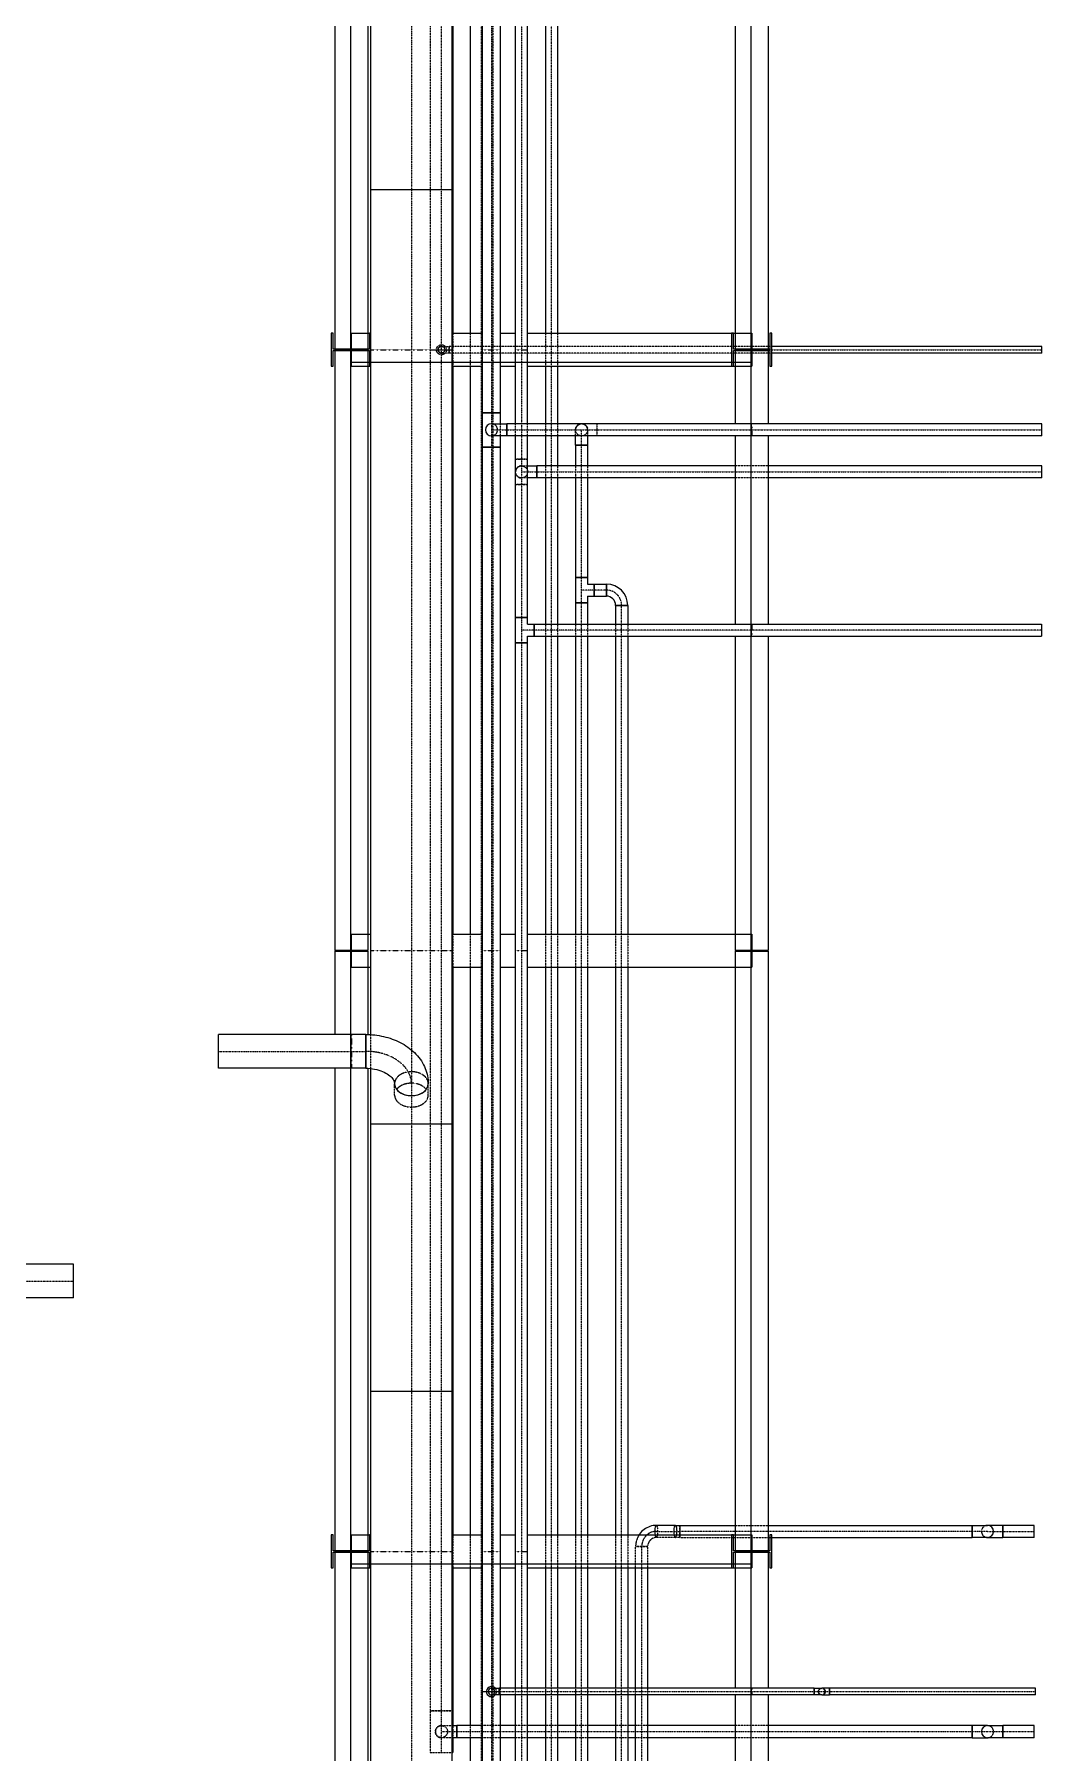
# Model space of a CAD drawing. Header units: millimetres. Extents: x -10011772 to -8149599, y 2847708 to 3434448.
# Drawn here: x -9512021 to -9501958, y 3194182 to 3211341 of the extents above; entities that cross this region are included whole.
import ezdxf

# ---------------------------------------------------------------- set-up
doc = ezdxf.new("R2010")
doc.units = ezdxf.units.MM
for name, pattern in [('DASHDOT2', [0.5, 0.25, -0.125, 0, -0.125]), ('DIVIDE2', [0.625, 0.25, -0.125, 0, -0.125, 0, -0.125]), ('HIDDEN2', [0.1875, 0.125, -0.0625])]:
    doc.linetypes.add(name, pattern=pattern)
doc.layers.add('总平面底图', color=9, linetype='Continuous')

# ---------------------------------------------------------------- blocks, each defined once
blk = doc.blocks.new('总平面底图 爆炸危险区 LOCATION I')
at = {"layer": '总平面底图'}
for p, q in [((220294.9, 146307.7), (220294.9, 98307.7)), ((222294.9, 146307.7), (222294.9, 98307.7)), ((222294.9, 140307.7), (220294.9, 140307.7)), ((222294.9, 134307.7), (220294.9, 134307.7))]:
    blk.add_line(p, q, dxfattribs=at)
at = {"layer": '总平面底图', "linetype": 'Continuous'}
for p, q in [((220396.8, 141171.6), (220396.8, 144510.1)), ((220803.2, 141171.6), (220803.2, 144510.1)), ((220217.4, 143368.5), (220217.4, 140371.6)), ((220382.5, 143368.5), (220382.5, 140371.6)), ((220807.1, 142891.4), (220807.1, 140454.1)), ((220892.8, 142891.4), (220892.8, 140454.1)), ((221119.8, 140001.7), (221119.8, 142541.4)), ((221180.1, 140001.7), (221180.1, 142541.4)), ((221269.4, 142541.4), (221269.4, 140454.1)), ((221329.7, 142541.4), (221329.7, 140454.1)), ((222217.4, 142541.4), (222217.4, 140371.6)), ((222382.5, 142541.4), (222382.5, 140371.6)), ((220955.5, 140057.4), (220955.5, 142316)), ((221044.4, 140057.4), (221044.4, 142316)), ((220396.8, 141171.6), (220803.2, 141171.6)), ((220396.8, 141171.6), (220803.2, 141171.6)), ((220396.8, 136951.9), (220396.8, 141171.6)), ((220803.2, 136506.3), (220803.2, 141171.6)), ((220209.4, 140454.1), (220199.2, 140454.1)), ((220199.2, 140454.1), (220199.2, 140289)), ((220209.4, 140374.7), (220209.4, 140454.1)), ((220300, 140454.1), (220396.8, 140454.1)), ((220300, 140289), (220300, 140454.1)), ((220396.8, 140454.1), (220390.5, 140454.1)), ((220390.5, 140454.1), (220390.5, 140374.7)), ((220803.2, 140454.1), (220955.5, 140454.1)), ((221044.4, 140454.1), (221119.8, 140454.1)), ((221180.1, 140454.1), (222300, 140454.1)), ((222199.2, 140454.1), (222199.2, 140289)), ((222209.4, 140454.1), (222199.2, 140454.1)), ((222209.4, 140374.7), (222209.4, 140454.1)), ((222300, 140454.1), (222300, 140289)), ((222390.5, 140454.1), (222390.5, 140374.7)), ((222400.7, 140454.1), (222390.5, 140454.1)), ((222400.7, 140289), (222400.7, 140454.1)), ((220390.5, 140374.7), (220209.4, 140374.7)), ((220209.4, 140289), (220209.4, 140368.5)), ((220209.4, 140368.5), (220390.5, 140368.5)), ((220382.5, 140371.6), (220217.4, 140371.6)), ((220217.4, 140371.6), (220382.5, 140371.6)), ((220217.4, 140371.6), (220217.4, 137371.6)), ((220382.5, 140371.6), (220382.5, 137371.6)), ((220390.5, 140368.5), (220390.5, 140289)), ((220692.8, 140371.6), (220807.1, 140371.6)), ((222390.5, 140374.7), (222209.4, 140374.7)), ((222209.4, 140289), (222209.4, 140368.5)), ((222209.4, 140368.5), (222390.5, 140368.5)), ((222382.5, 140371.6), (222217.4, 140371.6)), ((222217.4, 140371.6), (222382.5, 140371.6)), ((222217.4, 140371.6), (222217.4, 140001.7)), ((222390.5, 140388.3), (222382.5, 140388.3)), ((222382.5, 140371.6), (222382.5, 140001.7)), ((222390.5, 140368.5), (222390.5, 140289)), ((223748.1, 140388.3), (222400.7, 140388.3)), ((223748.1, 140354.9), (223748.1, 140388.3)), ((220199.2, 140289), (220209.4, 140289)), ((220300, 140289), (220396.8, 140289)), ((220390.5, 140289), (220396.8, 140289)), ((220803.2, 140289), (220955.5, 140289)), ((220807.1, 140289), (220807.1, 137454.1)), ((220892.8, 140289), (220892.8, 137454.1)), ((221044.4, 140289), (221119.8, 140289)), ((221180.1, 140289), (222300, 140289)), ((221269.4, 140289), (221269.4, 140001.7)), ((221329.7, 140289), (221329.7, 140001.7)), ((222199.2, 140289), (222209.4, 140289)), ((222390.5, 140354.9), (222382.5, 140354.9)), ((222390.5, 140289), (222400.7, 140289)), ((223748.1, 140354.9), (222400.7, 140354.9)), ((221000, 140057.4), (220955.5, 140057.4)), ((220955.5, 139885.7), (220955.5, 140057.4)), ((220955.5, 140057.4), (221044.4, 140057.4)), ((221044.4, 140057.4), (221000, 140057.4)), ((221007.1, 140057.4), (221007.1, 140057.4)), ((221044.4, 140001.7), (221044.4, 140057.4)), ((221000, 140001.7), (221076.2, 140001.7)), ((221076.2, 139941.4), (221000, 139941.4)), ((221044.4, 139885.7), (221044.4, 139941.4)), ((221076.2, 140001.7), (221076.2, 139941.4)), ((221076.2, 139941.4), (221076.2, 140001.7)), ((223748.1, 140001.7), (221076.2, 140001.7)), ((223748.1, 139941.4), (221076.2, 139941.4)), ((221119.8, 139035.1), (221119.8, 139941.4)), ((221180.1, 139035.1), (221180.1, 139941.4)), ((221269.4, 139941.4), (221269.4, 139791.7)), ((221329.7, 139941.4), (221329.7, 139791.7)), ((221419.8, 139895.4), (221419.8, 139941.4)), ((221480.1, 139941.4), (221480.1, 139895.4)), ((222217.4, 139941.4), (222217.4, 139001.7)), ((222382.5, 139941.4), (222382.5, 139001.7)), ((223748.1, 139941.4), (223748.1, 140001.7)), ((221000, 139885.7), (220955.5, 139885.7)), ((220955.5, 139885.7), (221044.4, 139885.7)), ((220955.5, 133671.6), (220955.5, 139885.7)), ((221044.4, 139885.7), (221000, 139885.7)), ((221044.4, 133688.3), (221044.4, 139885.7)), ((221419.8, 139895.4), (221480.1, 139895.4)), ((221480.1, 139895.4), (221419.8, 139895.4)), ((221419.8, 139895.4), (221419.8, 139791.7)), ((221480.1, 139895.4), (221480.1, 139791.7)), ((221180.1, 139791.7), (221226.2, 139791.7)), ((221226.2, 139791.7), (221226.2, 139731.4)), ((221226.2, 139731.4), (221226.2, 139791.7)), ((222217.4, 139791.7), (221226.2, 139791.7)), ((223748.1, 139791.7), (222382.5, 139791.7)), ((223748.1, 139731.4), (223748.1, 139791.7)), ((221226.2, 139731.4), (221180.1, 139731.4)), ((222217.4, 139731.4), (221226.2, 139731.4)), ((221269.4, 139731.4), (221269.4, 139001.7)), ((221329.7, 139731.4), (221329.7, 139001.7)), ((221419.8, 139731.4), (221419.8, 139235.1)), ((221480.1, 139731.4), (221480.1, 139235.1)), ((223748.1, 139731.4), (222382.5, 139731.4)), ((221419.8, 139235.1), (221480.1, 139235.1)), ((221419.8, 139235.1), (221419.8, 139108.1)), ((221480.1, 139235.1), (221419.8, 139235.1)), ((221480.1, 139235.1), (221480.1, 139201.7)), ((221480.1, 139201.7), (221513.4, 139201.7)), ((221513.4, 139171.6), (221513.4, 139201.7)), ((221513.4, 139141.4), (221513.4, 139171.6)), ((221513.5, 139201.7), (221513.5, 139141.4)), ((221513.5, 139201.7), (221573.8, 139201.7)), ((221573.8, 139201.7), (221573.8, 139141.4)), ((221573.8, 139141.4), (221573.8, 139201.7)), ((221419.8, 139108.1), (221480.1, 139108.1)), ((221480.1, 139108.1), (221419.8, 139108.1)), ((221419.8, 139108.1), (221419.8, 139001.7)), ((221480.1, 139141.4), (221480.1, 139108.1)), ((221480.1, 139141.4), (221513.4, 139141.4)), ((221480.1, 139108.1), (221480.1, 139001.7)), ((221513.5, 139141.4), (221573.8, 139141.4)), ((221619.8, 139095.4), (221680.1, 139095.4)), ((221680.1, 139095.4), (221619.8, 139095.4)), ((221619.8, 139095.4), (221619.8, 139001.7)), ((221680.1, 139095.4), (221680.1, 139001.7)), ((221119.8, 139035.1), (221119.8, 139035.1)), ((221180.1, 139035.1), (221119.8, 139035.1)), ((221119.8, 138908.1), (221119.8, 139035.1)), ((221119.8, 139035.1), (221150, 139035.1)), ((221150, 139035.1), (221180.1, 139035.1)), ((221180.1, 139035.1), (221180.1, 139035.1)), ((221180.1, 139001.7), (221180.1, 139035.1)), ((221180.1, 139001.7), (221213.4, 139001.7)), ((221213.4, 138941.4), (221213.4, 139001.7)), ((221213.5, 139001.7), (221213.5, 138941.4)), ((221213.5, 139001.7), (223748, 139001.7)), ((223748, 139001.7), (223748, 138941.4)), ((221180.1, 138908.1), (221119.8, 138908.1)), ((221119.8, 138908.1), (221150, 138908.1)), ((221119.8, 133688.3), (221119.8, 138908.1)), ((221150, 138908.1), (221180.1, 138908.1)), ((221180.1, 138908.1), (221180.1, 138941.4)), ((221180.1, 138941.4), (221213.4, 138941.4)), ((221180.1, 133688.3), (221180.1, 138908.1)), ((221213.5, 138941.4), (223748, 138941.4)), ((221269.4, 138941.4), (221269.4, 137454.1)), ((221329.7, 138941.4), (221329.7, 137454.1)), ((221419.8, 138941.4), (221419.8, 137454.1)), ((221480.1, 138941.4), (221480.1, 137454.1)), ((221619.8, 138941.4), (221619.8, 137454.1)), ((221680.1, 138941.4), (221680.1, 137454.1)), ((222217.4, 138941.4), (222217.4, 137371.6)), ((222382.5, 138941.4), (222382.5, 137371.6)), ((220300, 137454.1), (220396.8, 137454.1)), ((220300, 137289), (220300, 137454.1)), ((220803.2, 137454.1), (220955.5, 137454.1)), ((221044.4, 137454.1), (221119.8, 137454.1)), ((221180.1, 137454.1), (222300, 137454.1)), ((222300, 137454.1), (222300, 137289)), ((220382.5, 137371.6), (220217.4, 137371.6)), ((220217.4, 137368.5), (220217.4, 136952.7)), ((220217.4, 137368.5), (220382.5, 137368.5)), ((220382.5, 137368.5), (220382.5, 136952.5)), ((222382.5, 137371.6), (222217.4, 137371.6)), ((222217.4, 137368.5), (222382.5, 137368.5)), ((222217.4, 137368.5), (222217.4, 134371.6)), ((222382.5, 137368.5), (222382.5, 134371.6)), ((220300, 137289), (220396.8, 137289)), ((220803.2, 137289), (220955.5, 137289)), ((220807.1, 137289), (220807.1, 134454.1)), ((220892.8, 137289), (220892.8, 134454.1)), ((221044.4, 137289), (221119.8, 137289)), ((221180.1, 137289), (222300, 137289)), ((221269.4, 137289), (221269.4, 134454.1)), ((221329.7, 137289), (221329.7, 134454.1)), ((221419.8, 137289), (221419.8, 134454.1)), ((221480.1, 137289), (221480.1, 134454.1)), ((221619.8, 137289), (221619.8, 134454.1)), ((221680.1, 137289), (221680.1, 134454.1)), ((219636.1, 136784.4), (219636.1, 136952.7)), ((220371.4, 136952.7), (219636.1, 136952.7)), ((220371.4, 136952.7), (220371.4, 136784.4)), ((220371.4, 136784.4), (220371.4, 136952.7)), ((220371.4, 136784.4), (219636.1, 136784.4)), ((220217.4, 136784.4), (220217.4, 134371.6)), ((220382.5, 136784.1), (220382.5, 134371.6)), ((220396.8, 136506.3), (220396.8, 136783)), ((220515.8, 136691.1), (220515.8, 136707)), ((220684.1, 136691.1), (220684.1, 136707)), ((220396.8, 136506.3), (220803.2, 136506.3)), ((220396.8, 135171.6), (220396.8, 136506.3)), ((220803.2, 135171.6), (220803.2, 136506.3)), ((218911.2, 135805.7), (218300, 135805.7)), ((218911.2, 135637.4), (218911.2, 135805.7)), ((218911.2, 135637.4), (218300, 135637.4)), ((220396.8, 135171.6), (220803.2, 135171.6)), ((220396.8, 125988.3), (220396.8, 135171.6)), ((220396.8, 135171.6), (220803.2, 135171.6)), ((220803.2, 125988.3), (220803.2, 135171.6)), ((220199.2, 134454.1), (220199.2, 134289)), ((220209.4, 134454.1), (220199.2, 134454.1)), ((220209.4, 134374.7), (220209.4, 134454.1)), ((220300, 134289), (220300, 134454.1)), ((220300, 134454.1), (220396.8, 134454.1)), ((220396.8, 134454.1), (220390.5, 134454.1)), ((220390.5, 134454.1), (220390.5, 134374.7)), ((220803.2, 134454.1), (220955.5, 134454.1)), ((221044.4, 134454.1), (221119.8, 134454.1)), ((221180.1, 134454.1), (222300, 134454.1)), ((221918.5, 134501.7), (221823.4, 134501.7)), ((221918.5, 134501.7), (221941.1, 134501.7)), ((221941.1, 134501.7), (221941.1, 134471.6)), ((221941.1, 134501.7), (222217.4, 134501.7)), ((221941.1, 134471.6), (221941.1, 134454.1)), ((222199.2, 134454.1), (222199.2, 134289)), ((222209.4, 134454.1), (222199.2, 134454.1)), ((222209.4, 134374.7), (222209.4, 134454.1)), ((222300, 134454.1), (222300, 134289)), ((222382.5, 134501.7), (223401.3, 134501.7)), ((222382.5, 134441.4), (222390.5, 134441.4)), ((222390.5, 134454.1), (222390.5, 134374.7)), ((222400.7, 134454.1), (222390.5, 134454.1)), ((222400.7, 134289), (222400.7, 134454.1)), ((222400.7, 134441.4), (223401.3, 134441.4)), ((223401.3, 134441.4), (223401.3, 134501.7)), ((223401.3, 134501.7), (223477.5, 134501.7)), ((223401.3, 134501.7), (223401.3, 134471.6)), ((223401.3, 134471.6), (223401.3, 134441.4)), ((223477.5, 134441.4), (223401.3, 134441.4)), ((223553.7, 134501.7), (223477.5, 134501.7)), ((223477.5, 134441.4), (223553.7, 134441.4)), ((223553.7, 134441.4), (223553.7, 134501.7)), ((223711, 134501.7), (223553.7, 134501.7)), ((223553.7, 134501.7), (223553.7, 134471.6)), ((223553.7, 134471.6), (223553.7, 134441.4)), ((223711, 134441.4), (223553.7, 134441.4)), ((223711, 134441.4), (223711, 134501.7)), ((220390.5, 134374.7), (220209.4, 134374.7)), ((220209.4, 134368.5), (220390.5, 134368.5)), ((220209.4, 134289), (220209.4, 134368.5)), ((220217.4, 134371.6), (220217.4, 131371.6)), ((220217.4, 134371.6), (220382.5, 134371.6)), ((220382.5, 134371.6), (220217.4, 134371.6)), ((220382.5, 134371.6), (220382.5, 131371.6)), ((220390.5, 134368.5), (220390.5, 134289)), ((222390.5, 134374.7), (222209.4, 134374.7)), ((222209.4, 134368.5), (222390.5, 134368.5)), ((222209.4, 134289), (222209.4, 134368.5)), ((222217.4, 134371.6), (222217.4, 133688.3)), ((222217.4, 134371.6), (222382.5, 134371.6)), ((222382.5, 134371.6), (222217.4, 134371.6)), ((222382.5, 134371.6), (222382.5, 133688.3)), ((222390.5, 134368.5), (222390.5, 134289)), ((220199.2, 134289), (220209.4, 134289)), ((220300, 134289), (220396.8, 134289)), ((220390.5, 134289), (220396.8, 134289)), ((220803.2, 134289), (220955.5, 134289)), ((220807.1, 134289), (220807.1, 133576.2)), ((220892.8, 134289), (220892.8, 133501.7)), ((221044.4, 134289), (221119.8, 134289)), ((221180.1, 134289), (222300, 134289)), ((221269.4, 134289), (221269.4, 133688.3)), ((221329.7, 134289), (221329.7, 133688.3)), ((221419.8, 134289), (221419.8, 133688.3)), ((221480.1, 134289), (221480.1, 133688.3)), ((221619.8, 134289), (221619.8, 133688.3)), ((221680.1, 134289), (221680.1, 133688.3)), ((221719.8, 133688.3), (221719.8, 134289)), ((221780.1, 133688.3), (221780.1, 134289)), ((222199.2, 134289), (222209.4, 134289)), ((222390.5, 134289), (222400.7, 134289)), ((220955.5, 133671.6), (221044.4, 133671.6)), ((220955.5, 132847.4), (220955.5, 133671.6)), ((221000, 133688.3), (221038.1, 133688.3)), ((221038.1, 133688.3), (221038.1, 133654.9)), ((221038.1, 133654.9), (221038.1, 133688.3)), ((222611.9, 133688.3), (221038.1, 133688.3)), ((222611.9, 133654.9), (222611.9, 133688.3)), ((222611.9, 133688.3), (222611.9, 133654.9)), ((222611.9, 133688.3), (222650, 133688.3)), ((222688.1, 133688.3), (222650, 133688.3)), ((222688.1, 133688.3), (222688.1, 133671.6)), ((222688.1, 133671.6), (222688.1, 133688.3)), ((223716.7, 133688.3), (222688.1, 133688.3)), ((222688.1, 133671.6), (222688.1, 133654.9)), ((222688.1, 133654.9), (222688.1, 133671.6)), ((223716.7, 133671.6), (223716.7, 133688.3)), ((223716.7, 133654.9), (223716.7, 133671.6)), ((221038.1, 133654.9), (221000, 133654.9)), ((222611.9, 133654.9), (221038.1, 133654.9)), ((221044.4, 132847.4), (221044.4, 133654.9)), ((221119.8, 132791.7), (221119.8, 133654.9)), ((221180.1, 132791.7), (221180.1, 133654.9)), ((221269.4, 133654.9), (221269.4, 132791.7)), ((221329.7, 133654.9), (221329.7, 132791.7)), ((221419.8, 133654.9), (221419.8, 132791.7)), ((221480.1, 133654.9), (221480.1, 132791.7)), ((221619.8, 133654.9), (221619.8, 132791.7)), ((221680.1, 133654.9), (221680.1, 132791.7)), ((221719.8, 132791.7), (221719.8, 133654.9)), ((221780.1, 132791.7), (221780.1, 133654.9)), ((222217.4, 133654.9), (222217.4, 132791.7)), ((222382.5, 133654.9), (222382.5, 132791.7)), ((222650, 133654.9), (222611.9, 133654.9)), ((222650, 133654.9), (222688.1, 133654.9)), ((223716.7, 133654.9), (222688.1, 133654.9)), ((220803.2, 133576.2), (220807.1, 133576.2)), ((220807.1, 133576.2), (220803.2, 133576.2)), ((220803.2, 133501.7), (220826.2, 133501.7)), ((220807.1, 133576.2), (220807.1, 133501.7)), ((220826.2, 133441.4), (220826.2, 133501.7)), ((220955.5, 133501.7), (220826.2, 133501.7)), ((220826.2, 133501.7), (220826.2, 133441.4)), ((221119.8, 133501.7), (221044.4, 133501.7)), ((221269.4, 133501.7), (221180.1, 133501.7)), ((221419.8, 133501.7), (221329.7, 133501.7)), ((221619.8, 133501.7), (221480.1, 133501.7)), ((221719.8, 133501.7), (221680.1, 133501.7)), ((222217.4, 133501.7), (221780.1, 133501.7)), ((223401.3, 133501.7), (222382.5, 133501.7)), ((223401.3, 133501.7), (223401.3, 133471.6)), ((223477.5, 133501.7), (223401.3, 133501.7)), ((223401.3, 133441.4), (223401.3, 133501.7)), ((223477.5, 133501.7), (223553.7, 133501.7)), ((223553.7, 133501.7), (223553.7, 133441.4)), ((223553.7, 133441.4), (223553.7, 133501.7)), ((223711, 133501.7), (223553.7, 133501.7)), ((223711, 133441.4), (223711, 133501.7)), ((220826.2, 133441.4), (220803.2, 133441.4)), ((220807.1, 133441.4), (220807.1, 133366.9)), ((220955.5, 133441.4), (220826.2, 133441.4)), ((220892.8, 133441.4), (220892.8, 132976.2)), ((221119.8, 133441.4), (221044.4, 133441.4)), ((221269.4, 133441.4), (221180.1, 133441.4)), ((221419.8, 133441.4), (221329.7, 133441.4)), ((221619.8, 133441.4), (221480.1, 133441.4)), ((221719.8, 133441.4), (221680.1, 133441.4)), ((222217.4, 133441.4), (221780.1, 133441.4)), ((223401.3, 133441.4), (222382.5, 133441.4)), ((223401.3, 133471.6), (223401.3, 133441.4)), ((223401.3, 133441.4), (223477.5, 133441.4)), ((223553.7, 133441.4), (223477.5, 133441.4)), ((223711, 133441.4), (223553.7, 133441.4)), ((220803.2, 133366.9), (220807.1, 133366.9))]:
    blk.add_line(p, q, dxfattribs=at)
at = {"layer": '总平面底图', "linetype": 'DIVIDE2'}
for p, q in [((220600, 144510.1), (220600, 141171.6)), ((220750, 140371.6), (220750, 144510.1)), ((220950, 140454.1), (220950, 142591.4)), ((221150, 142541.4), (221150, 140001.7)), ((221299.5, 140454.1), (221299.5, 142541.4)), ((221000, 142316), (221000, 140057.4)), ((220600, 141171.6), (220600, 136875.8)), ((220950, 140289), (220950, 140454.1)), ((221299.5, 140289), (221299.5, 140454.1)), ((220750, 133576.2), (220750, 140371.6)), ((220750, 140371.6), (220750, 140371.5)), ((220750, 140371.6), (220750, 140371.6)), ((222382.5, 140371.6), (222400.7, 140371.6)), ((222400.7, 140371.6), (223748.1, 140371.6)), ((220950, 137454.1), (220950, 140289)), ((221299.5, 140001.7), (221299.5, 140289)), ((221000, 140057.4), (221000, 140001.7)), ((221000, 140057.4), (221000, 140057.4)), ((221000, 140001.7), (221000, 139941.4)), ((221000, 139971.6), (221076.2, 139971.6)), ((221000, 139941.4), (221000, 139885.7)), ((221076.1, 139971.6), (221076.1, 139971.6)), ((221076.2, 139971.6), (221076.1, 139971.6)), ((221076.2, 139971.6), (223748.1, 139971.6)), ((221150, 140001.7), (221150, 139941.4)), ((221150, 139941.4), (221150, 139035.1)), ((221299.5, 139941.4), (221299.5, 140001.7)), ((221299.5, 139791.7), (221299.5, 139941.4)), ((221450, 139941.4), (221450, 139971.6)), ((221450, 139895.4), (221450, 139941.4)), ((221000, 139885.7), (221000, 139885.7)), ((221000, 139885.7), (221000, 139885.7)), ((221000, 139885.7), (221000, 133696.6)), ((221450, 139895.4), (221450, 139895.4)), ((221450, 139895.4), (221450, 139895.4)), ((221450, 139791.7), (221450, 139895.4)), ((221150, 139761.6), (221180.1, 139761.6)), ((221180.1, 139761.6), (221226.2, 139761.6)), ((221226.1, 139761.6), (221226.1, 139761.6)), ((221226.2, 139761.6), (221226.1, 139761.6)), ((221226.2, 139761.6), (222217.4, 139761.6)), ((221299.5, 139731.4), (221299.5, 139791.7)), ((221450, 139731.4), (221450, 139791.7)), ((222217.4, 139761.6), (222382.5, 139761.6)), ((222382.5, 139761.6), (223748.1, 139761.6)), ((221299.5, 139001.7), (221299.5, 139731.4)), ((221450, 139235.1), (221450, 139731.4)), ((221450, 139235.1), (221450, 139235)), ((221450, 139235.1), (221450, 139235.1)), ((221450, 139108.1), (221450, 139235.1)), ((221513.4, 139171.6), (221450, 139171.6)), ((221513.5, 139171.6), (221513.4, 139171.6)), ((221573.8, 139171.6), (221513.5, 139171.6)), ((221573.8, 139171.6), (221573.8, 139171.6)), ((221573.8, 139171.6), (221573.8, 139171.6)), ((221450, 139108.1), (221450, 139108.1)), ((221450, 139001.7), (221450, 139108.1)), ((221650, 139095.4), (221650, 139095.4)), ((221650, 139095.4), (221650, 139095.4)), ((221650, 139001.7), (221650, 139095.4)), ((221150, 139035.1), (221150, 138908.1)), ((221150, 139035.1), (221150, 139035.1)), ((221299.5, 138941.4), (221299.5, 139001.7)), ((221450, 138941.4), (221450, 139001.7)), ((221650, 138941.4), (221650, 139001.7)), ((221213.4, 138971.6), (221150, 138971.6)), ((221150, 138908.1), (221150, 138908.1)), ((221150, 138908.1), (221150, 138908.1)), ((221150, 138908.1), (221150, 133688.3)), ((221213.5, 138971.6), (221213.4, 138971.6)), ((223748, 138971.6), (221213.5, 138971.6)), ((221299.5, 137454.1), (221299.5, 138941.4)), ((221450, 137454.1), (221450, 138941.4)), ((221650, 137454.1), (221650, 138941.4)), ((220950, 137289), (220950, 137454.1)), ((221299.5, 137289), (221299.5, 137454.1)), ((221450, 137289), (221450, 137454.1)), ((221650, 137289), (221650, 137454.1)), ((220950, 134454.1), (220950, 137289)), ((221299.5, 134454.1), (221299.5, 137289)), ((221450, 134454.1), (221450, 137289)), ((221650, 134454.1), (221650, 137289)), ((219636.1, 136868.5), (220371.4, 136868.5)), ((220371.4, 136868.5), (220371.4, 136868.5)), ((220371.4, 136868.5), (220371.4, 136868.5)), ((220600, 136875.8), (220600, 136707)), ((220600, 136707), (220600, 136707)), ((220600, 136707), (220600, 136707)), ((220600, 136707), (220600, 136649.9)), ((220600, 136649.9), (220600, 136590.4)), ((220600, 136590.4), (220600, 136506.3)), ((220600, 136506.3), (220600, 135171.6)), ((218300, 135721.6), (218911.2, 135721.6)), ((220600, 135171.6), (220600, 125988.3)), ((220950, 134289), (220950, 134454.1)), ((221299.5, 134289), (221299.5, 134454.1)), ((221450, 134289), (221450, 134454.1)), ((221650, 134289), (221650, 134454.1)), ((221823.3, 134471.6), (221823.4, 134471.6)), ((221823.4, 134471.6), (221910.5, 134471.6)), ((221823.4, 134471.6), (221823.4, 134471.6)), ((221910.5, 134471.6), (221918.5, 134471.6)), ((221918.6, 134471.6), (221918.5, 134471.6)), ((221918.5, 134471.6), (221941.1, 134471.6)), ((221918.6, 134471.6), (221918.6, 134471.6)), ((222217.4, 134471.6), (221941.1, 134471.6)), ((221941.1, 134471.6), (221941.1, 134471.6)), ((221941.1, 134471.6), (221941.1, 134471.6)), ((222382.5, 134471.6), (222217.4, 134471.6)), ((223401.3, 134471.6), (222382.5, 134471.6)), ((223401.3, 134471.6), (223401.3, 134471.6)), ((223401.3, 134471.6), (223401.3, 134471.6)), ((223477.5, 134471.6), (223401.3, 134471.6)), ((223477.5, 134471.6), (223507.6, 134471.6)), ((223507.6, 134471.6), (223553.7, 134471.6)), ((223553.7, 134471.6), (223553.6, 134471.6)), ((223553.7, 134471.6), (223711, 134471.6)), ((223553.7, 134471.6), (223553.7, 134471.6)), ((221750, 134395.4), (221750, 134395.4)), ((221750, 134395.4), (221750, 134395.4)), ((221750, 134395.4), (221750, 134289)), ((220950, 133501.7), (220950, 134289)), ((221299.5, 133688.3), (221299.5, 134289)), ((221450, 133688.3), (221450, 134289)), ((221650, 133688.3), (221650, 134289)), ((221750, 134289), (221750, 133688.3)), ((221000, 133696.6), (221000, 133671.6)), ((221000, 133671.6), (221000, 133671.6)), ((221000, 133671.6), (221000, 133671.6)), ((221000, 133671.6), (221038.1, 133671.6)), ((221000, 133671.6), (221000, 133646.5)), ((221038, 133671.6), (221038, 133671.6)), ((221038.1, 133671.6), (221038, 133671.6)), ((221038.1, 133671.6), (222611.9, 133671.6)), ((221150, 133688.3), (221150, 133654.9)), ((221299.5, 133654.9), (221299.5, 133688.3)), ((221450, 133654.9), (221450, 133688.3)), ((221650, 133654.9), (221650, 133688.3)), ((221750, 133688.3), (221750, 133654.9)), ((222611.9, 133671.6), (222611.9, 133671.6)), ((222611.9, 133671.6), (222611.9, 133671.6)), ((222611.9, 133671.6), (222650, 133671.6)), ((222650, 133671.6), (222666.7, 133671.6)), ((222666.7, 133671.6), (222688.1, 133671.6)), ((222688, 133671.6), (222688, 133671.6)), ((222688.1, 133671.6), (222688, 133671.6)), ((222688.1, 133671.6), (223716.7, 133671.6)), ((221000, 133646.5), (221000, 132847.4)), ((221150, 133654.9), (221150, 132791.7)), ((221299.5, 132791.7), (221299.5, 133654.9)), ((221450, 132791.7), (221450, 133654.9)), ((221650, 132791.7), (221650, 133654.9)), ((221750, 133654.9), (221750, 132791.7)), ((220750, 133576.2), (220750, 133576.2)), ((220750, 133576.2), (220750, 133576.2)), ((220750, 133366.9), (220750, 133576.2)), ((220950, 133441.4), (220950, 133501.7)), ((220750, 133471.6), (220803.2, 133471.6)), ((220803.2, 133471.6), (220826.2, 133471.6)), ((220826.1, 133471.6), (220826.1, 133471.6)), ((220826.2, 133471.6), (220826.1, 133471.6)), ((220826.2, 133471.6), (220955.5, 133471.6)), ((220950, 132976.2), (220950, 133441.4)), ((220955.5, 133471.6), (221044.4, 133471.6)), ((221044.4, 133471.6), (221119.8, 133471.6)), ((221119.8, 133471.6), (221180.1, 133471.6)), ((221180.1, 133471.6), (221269.4, 133471.6)), ((221269.4, 133471.6), (221329.7, 133471.6)), ((221329.7, 133471.6), (221419.8, 133471.6)), ((221419.8, 133471.6), (221480.1, 133471.6)), ((221480.1, 133471.6), (221619.8, 133471.6)), ((221619.8, 133471.6), (221680.1, 133471.6)), ((221680.1, 133471.6), (221719.8, 133471.6)), ((221719.8, 133471.6), (221780.1, 133471.6)), ((221780.1, 133471.6), (222217.4, 133471.6)), ((222217.4, 133471.6), (222382.5, 133471.6)), ((222382.5, 133471.6), (223401.3, 133471.6)), ((223401.3, 133471.6), (223401.3, 133471.6)), ((223401.3, 133471.6), (223401.3, 133471.6)), ((223401.3, 133471.6), (223447.3, 133471.6)), ((223447.3, 133471.6), (223477.5, 133471.6)), ((223477.5, 133471.6), (223553.7, 133471.6)), ((223553.7, 133471.6), (223553.6, 133471.6)), ((223553.7, 133471.6), (223553.7, 133471.6)), ((223553.7, 133471.6), (223711, 133471.6)), ((220750, 133366.9), (220750, 133366.9))]:
    blk.add_line(p, q, dxfattribs=at)
at = {"layer": '总平面底图', "linetype": 'HIDDEN2'}
for p, q in [((220692.8, 144510.1), (220692.8, 140371.6)), ((221007.1, 143685.1), (221007.1, 140057.4)), ((220807.1, 140454.1), (220807.1, 140371.6)), ((220892.8, 140454.1), (220892.8, 140289)), ((221269.4, 140454.1), (221269.4, 140289)), ((221329.7, 140454.1), (221329.7, 140289)), ((220692.8, 140371.6), (220692.8, 133576.2)), ((220750, 140388.3), (220788.1, 140388.3)), ((220788.1, 140388.3), (220788.1, 140354.9)), ((220788.1, 140354.9), (220788.1, 140388.3)), ((222382.5, 140388.3), (220788.1, 140388.3)), ((220807.1, 140371.6), (220807.1, 140289)), ((222400.7, 140388.3), (222390.5, 140388.3)), ((220788.1, 140354.9), (220750, 140354.9)), ((222382.5, 140354.9), (220788.1, 140354.9)), ((222400.7, 140354.9), (222390.5, 140354.9)), ((221007.1, 140057.4), (221007.1, 132976.2)), ((221044.4, 139941.4), (221044.4, 140001.7)), ((221119.8, 139941.4), (221119.8, 140001.7)), ((221180.1, 139941.4), (221180.1, 140001.7)), ((221269.4, 140001.7), (221269.4, 139941.4)), ((221329.7, 140001.7), (221329.7, 139941.4)), ((221419.8, 139941.4), (221419.8, 139971.6)), ((221480.1, 139971.6), (221480.1, 139941.4)), ((221526.2, 140001.7), (221526.2, 139971.6)), ((221526.2, 139971.6), (221526.2, 139941.4)), ((221150, 139825.1), (221119.8, 139825.1)), ((221119.8, 139825.1), (221180.1, 139825.1)), ((221180.1, 139825.1), (221150, 139825.1)), ((221150, 139791.7), (221180.1, 139791.7)), ((221269.4, 139791.7), (221269.4, 139731.4)), ((221329.7, 139791.7), (221329.7, 139731.4)), ((221419.8, 139791.7), (221419.8, 139731.4)), ((221480.1, 139791.7), (221480.1, 139731.4)), ((222382.5, 139791.7), (222217.4, 139791.7)), ((221150, 139698.1), (221119.8, 139698.1)), ((221119.8, 139698.1), (221150, 139698.1)), ((221180.1, 139731.4), (221150, 139731.4)), ((221180.1, 139698.1), (221150, 139698.1)), ((221150, 139698.1), (221180.1, 139698.1)), ((222382.5, 139731.4), (222217.4, 139731.4)), ((221269.4, 139001.7), (221269.4, 138941.4)), ((221329.7, 139001.7), (221329.7, 138941.4)), ((221419.8, 139001.7), (221419.8, 138941.4)), ((221480.1, 139001.7), (221480.1, 138941.4)), ((221619.8, 139001.7), (221619.8, 138941.4)), ((221680.1, 139001.7), (221680.1, 138941.4)), ((220807.1, 137454.1), (220807.1, 137289)), ((220892.8, 137454.1), (220892.8, 137289)), ((221269.4, 137454.1), (221269.4, 137289)), ((221329.7, 137454.1), (221329.7, 137289)), ((221419.8, 137454.1), (221419.8, 137289)), ((221480.1, 137454.1), (221480.1, 137289)), ((221619.8, 137454.1), (221619.8, 137289)), ((221680.1, 137454.1), (221680.1, 137289)), ((220396.8, 136783), (220396.8, 136951.9)), ((220515.8, 136649.9), (220515.8, 136691.1)), ((220684.1, 136649.9), (220684.1, 136691.1)), ((220807.1, 134454.1), (220807.1, 134289)), ((220892.8, 134454.1), (220892.8, 134289)), ((221269.4, 134454.1), (221269.4, 134289)), ((221329.7, 134454.1), (221329.7, 134289)), ((221419.8, 134454.1), (221419.8, 134289)), ((221480.1, 134454.1), (221480.1, 134289)), ((221619.8, 134454.1), (221619.8, 134289)), ((221680.1, 134454.1), (221680.1, 134289)), ((221918.5, 134441.4), (221823.4, 134441.4)), ((221941.1, 134441.4), (221918.5, 134441.4)), ((221941.1, 134454.1), (221941.1, 134441.4)), ((221941.1, 134441.4), (222382.5, 134441.4)), ((222217.4, 134501.7), (222382.5, 134501.7)), ((222390.5, 134441.4), (222400.7, 134441.4)), ((221779, 134395.4), (221719.8, 134395.4)), ((221719.8, 134395.4), (221780.1, 134395.4)), ((221719.8, 134289), (221719.8, 134395.4)), ((221780.1, 134395.4), (221779, 134395.4)), ((221780.1, 134289), (221780.1, 134395.4)), ((221044.4, 133671.6), (221044.4, 133688.3)), ((221044.4, 133654.9), (221044.4, 133671.6)), ((221119.8, 133654.9), (221119.8, 133688.3)), ((221180.1, 133654.9), (221180.1, 133688.3)), ((221269.4, 133688.3), (221269.4, 133654.9)), ((221329.7, 133688.3), (221329.7, 133654.9)), ((221419.8, 133688.3), (221419.8, 133654.9)), ((221480.1, 133688.3), (221480.1, 133654.9)), ((221619.8, 133688.3), (221619.8, 133654.9)), ((221680.1, 133688.3), (221680.1, 133654.9)), ((221719.8, 133654.9), (221719.8, 133688.3)), ((221780.1, 133654.9), (221780.1, 133688.3)), ((220692.8, 133576.2), (220750, 133576.2)), ((220692.8, 133576.2), (220692.8, 133366.9)), ((220803.2, 133576.2), (220692.8, 133576.2)), ((220750, 133576.2), (220803.2, 133576.2)), ((220750, 133501.7), (220803.2, 133501.7)), ((220807.1, 133501.7), (220807.1, 133441.4)), ((220892.8, 133501.7), (220892.8, 133441.4)), ((221044.4, 133501.7), (220955.5, 133501.7)), ((221180.1, 133501.7), (221119.8, 133501.7)), ((221329.7, 133501.7), (221269.4, 133501.7)), ((221480.1, 133501.7), (221419.8, 133501.7)), ((221680.1, 133501.7), (221619.8, 133501.7)), ((221780.1, 133501.7), (221719.8, 133501.7)), ((222382.5, 133501.7), (222217.4, 133501.7)), ((220803.2, 133441.4), (220750, 133441.4)), ((221044.4, 133441.4), (220955.5, 133441.4)), ((221180.1, 133441.4), (221119.8, 133441.4)), ((221329.7, 133441.4), (221269.4, 133441.4)), ((221480.1, 133441.4), (221419.8, 133441.4)), ((221680.1, 133441.4), (221619.8, 133441.4)), ((221780.1, 133441.4), (221719.8, 133441.4)), ((222382.5, 133441.4), (222217.4, 133441.4)), ((220692.8, 133366.9), (220750, 133366.9)), ((220750, 133366.9), (220803.2, 133366.9))]:
    blk.add_line(p, q, dxfattribs=at)
at = {"layer": '总平面底图', "linetype": 'DASHDOT2'}
for p, q in [((220396.8, 140371.6), (220803.2, 140371.6)), ((220955.5, 140371.6), (221044.4, 140371.6)), ((221119.8, 140371.6), (221180.1, 140371.6)), ((222300, 140001.7), (222300, 139941.4)), ((222300, 139001.7), (222300, 138941.4)), ((220396.8, 137371.6), (220803.2, 137371.6)), ((220955.5, 137371.6), (221044.4, 137371.6)), ((221119.8, 137371.6), (221180.1, 137371.6)), ((220300, 136952.7), (220300, 136784.4)), ((220396.8, 134371.6), (220803.2, 134371.6)), ((220955.5, 134371.6), (221044.4, 134371.6)), ((221119.8, 134371.6), (221180.1, 134371.6)), ((222300, 133688.3), (222300, 133654.9))]:
    blk.add_line(p, q, dxfattribs=at)
at = {"layer": '总平面底图', "linetype": 'HIDDEN2'}
for centre, radius in [((220750, 140371.6), 25.1), ((220750, 140371.6), 16.7), ((221450, 139971.6), 30.2), ((221150, 139761.6), 30.2), ((222650, 133671.6), 16.7), ((220750, 133471.6), 30.2)]:
    blk.add_circle(centre, radius, dxfattribs=at)
for centre, radius, start, end in [((220750, 140371.6), 16.7, 90, 270), ((221000, 139971.6), 30.2, 0, 90), ((221000, 139971.6), 30.2, 270, 0), ((221450, 139971.6), 30.2, 0, 180), ((221150, 139761.6), 30.2, 90, 270), ((223477.5, 134471.6), 30.2, 90, 270), ((221000, 133671.6), 16.7, 0, 90), ((221000, 133671.6), 16.7, 270, 0), ((221000, 133671.6), 25.1, 318.18969, 41.81031), ((220750, 133471.6), 30.2, 90, 270), ((223477.5, 133471.6), 30.2, 0, 90), ((223477.5, 133471.6), 30.2, 270, 0)]:
    blk.add_arc(centre, radius, start, end, dxfattribs=at)
at = {"layer": '总平面底图', "linetype": 'Continuous'}
for centre, radius, start, end in [((221000, 139971.6), 30.2, 90, 270), ((221000, 139971.6), 30.2, 90, 270), ((221573.8, 139095.4), 106.4, 0, 90), ((221573.8, 139095.4), 46, 0, 90), ((223477.5, 134471.6), 30.2, 0, 90), ((223477.5, 134471.6), 30.2, 270, 90), ((223477.5, 134471.6), 30.2, 270, 0), ((221000, 133671.6), 25.1, 41.81031, 270), ((221000, 133671.6), 16.7, 90, 270), ((221000, 133671.6), 16.7, 90, 270), ((222650, 133671.6), 16.7, 270, 90), ((221000, 133671.6), 25.1, 270, 318.18969), ((223477.5, 133471.6), 30.2, 90, 270), ((223477.5, 133471.6), 30.2, 90, 270)]:
    blk.add_arc(centre, radius, start, end, dxfattribs=at)
at = {"layer": '总平面底图', "linetype": 'DIVIDE2'}
blk.add_arc((221573.8, 139095.4), 76.2, 0, 90, dxfattribs=at)
for centre, major_axis, ratio, start_param, end_param in [((220371.4, 136707), (228.6, 0), 0.706663, 0.014118, 1.570796), ((220371.4, 136707), (228.6, 0), 0.706663, 0, 0.014118), ((221823.4, 134395.4), (0, 76.2), 0.96339, 0.690391, 1.570796), ((221823.4, 134395.4), (0, 76.2), 0.96339, 0.110368, 0.690391), ((221823.4, 134395.4), (0, 76.2), 0.96339, 0, 0.110368)]:
    blk.add_ellipse(centre, major_axis=major_axis, ratio=ratio, start_param=start_param, end_param=end_param, dxfattribs=at)
at = {"layer": '总平面底图', "linetype": 'HIDDEN2'}
for centre, major_axis, ratio, start_param, end_param in [((220600, 136707), (84.1, 0), 0.70755, 0, 3.141593), ((220600, 136649.9), (84.1, 0), 0.70755, 0.50019, 2.641403), ((220600, 136649.9), (-84.1, 0), 0.70755, 0, 3.141593), ((221823.4, 134471.6), (0, -30.2), 0.268103, 5.329318, 6.283185), ((221823.4, 134471.6), (0, -30.2), 0.268103, 5.329318, 6.283185), ((221823.4, 134471.6), (0, 30.2), 0.268103, 3.141593, 6.283185), ((221918.5, 134471.6), (0, 30.2), 0.268103, 2.187725, 6.283185), ((221918.5, 134471.6), (0, -30.2), 0.268103, 5.329318, 6.283185), ((221941.1, 134471.6), (0, 30.2), 0.001424, 4.712389, 6.282914), ((221941.1, 134471.6), (0, -30.2), 0.001424, 5.329318, 7.853982)]:
    blk.add_ellipse(centre, major_axis=major_axis, ratio=ratio, start_param=start_param, end_param=end_param, dxfattribs=at)
at = {"layer": '总平面底图', "linetype": 'Continuous'}
for centre, major_axis, ratio, start_param, end_param in [((220600, 136707), (84.1, 0), 0.70755, 3.141593, 6.283185), ((220600, 136707), (-84.1, 0), 0.70755, 0, 3.141593), ((221823.4, 134471.6), (0, 30.2), 0.268103, 0, 2.187725), ((221823.4, 134471.6), (0, 30.2), 0.268103, 0, 2.187725), ((221918.5, 134471.6), (0, 30.2), 0.268103, 0, 2.187725), ((221918.5, 134471.6), (0, 30.2), 0.268103, 0, 2.187725), ((221941.1, 134471.6), (0, 30.2), 0.001424, 6.282914, 8.470911)]:
    blk.add_ellipse(centre, major_axis=major_axis, ratio=ratio, start_param=start_param, end_param=end_param, dxfattribs=at)
for points in [[(220371.4, 136952.7), (220401.5, 136952.7), (220431.7, 136949.3), (220460.8, 136942.6)], [(220460.8, 136942.6), (220490, 136935.9), (220518.1, 136925.9), (220544.1, 136912.5)], [(220544.1, 136912.5), (220570.2, 136899.2), (220594.2, 136882.4), (220615, 136862.3)], [(220615, 136862.3), (220635.7, 136842.1), (220653.1, 136818.5), (220665.2, 136792.1)], [(220371.4, 136784.4), (220386.5, 136784.4), (220401.7, 136782.9), (220416, 136780.1)], [(220416, 136780.1), (220430.3, 136777.4), (220443.7, 136773.3), (220455.6, 136768.3)], [(220455.6, 136768.3), (220467.3, 136763.4), (220477.5, 136757.5), (220485.8, 136751.5)], [(220665.2, 136792.1), (220676.1, 136768.4), (220682.7, 136742.4), (220683.9, 136716.1)], [(220485.8, 136751.5), (220494.2, 136745.4), (220500.6, 136739.1), (220505.1, 136733.4)], [(220505.1, 136733.4), (220510.2, 136726.9), (220512.9, 136721.2), (220514.4, 136716.4)], [(220514.4, 136716.4), (220515.4, 136713), (220515.8, 136710), (220515.8, 136707)], [(220683.9, 136716.1), (220684, 136713.1), (220684.1, 136710), (220684.1, 136707)], [(221739.3, 134457.5), (221738.5, 134456.4), (221737.7, 134455.2), (221737, 134454.1)], [(221762.1, 134481.1), (221753.3, 134474.5), (221745.6, 134466.5), (221739.3, 134457.5)], [(221791, 134496.4), (221780.6, 134492.9), (221770.8, 134487.7), (221762.1, 134481.1)], [(221823.4, 134501.7), (221812.4, 134501.7), (221801.4, 134499.9), (221791, 134496.4)]]:
    blk.add_open_spline(points, degree=3, dxfattribs=at)
at = {"layer": '总平面底图', "linetype": 'HIDDEN2'}
for points in [[(221737, 134454.1), (221731.8, 134446), (221727.7, 134437.2), (221724.8, 134427.9)], [(221823.4, 134441.4), (221819, 134441.4), (221814.5, 134440.7), (221810.3, 134439.3)], [(221724.8, 134427.9), (221721.5, 134417.4), (221719.8, 134406.4), (221719.8, 134395.4)], [(221719.8, 134395.4), (221719.8, 134395.4), (221719.8, 134395.4), (221719.8, 134395.4)], [(221782.3, 134410), (221780.9, 134405.4), (221780.2, 134400.6), (221780.1, 134395.8)], [(221780.1, 134395.8), (221780.1, 134395.7), (221780.1, 134395.5), (221780.1, 134395.4)], [(221788.7, 134422.9), (221786, 134419), (221783.8, 134414.6), (221782.3, 134410)], [(221798.4, 134432.9), (221794.7, 134430.2), (221791.4, 134426.8), (221788.7, 134422.9)], [(221810.3, 134439.3), (221806.1, 134437.8), (221802, 134435.7), (221798.4, 134432.9)]]:
    blk.add_open_spline(points, degree=3, dxfattribs=at)

msp = doc.modelspace()

# ---------------------------------------------------------------- block references
at = {"layer": '总平面底图', "xscale": 2, "yscale": 2, "zscale": 2}
msp.add_blockref('总平面底图 爆炸危险区 LOCATION I', (-9949454, 2927448), dxfattribs=at)

doc.saveas('drawing.dxf')
